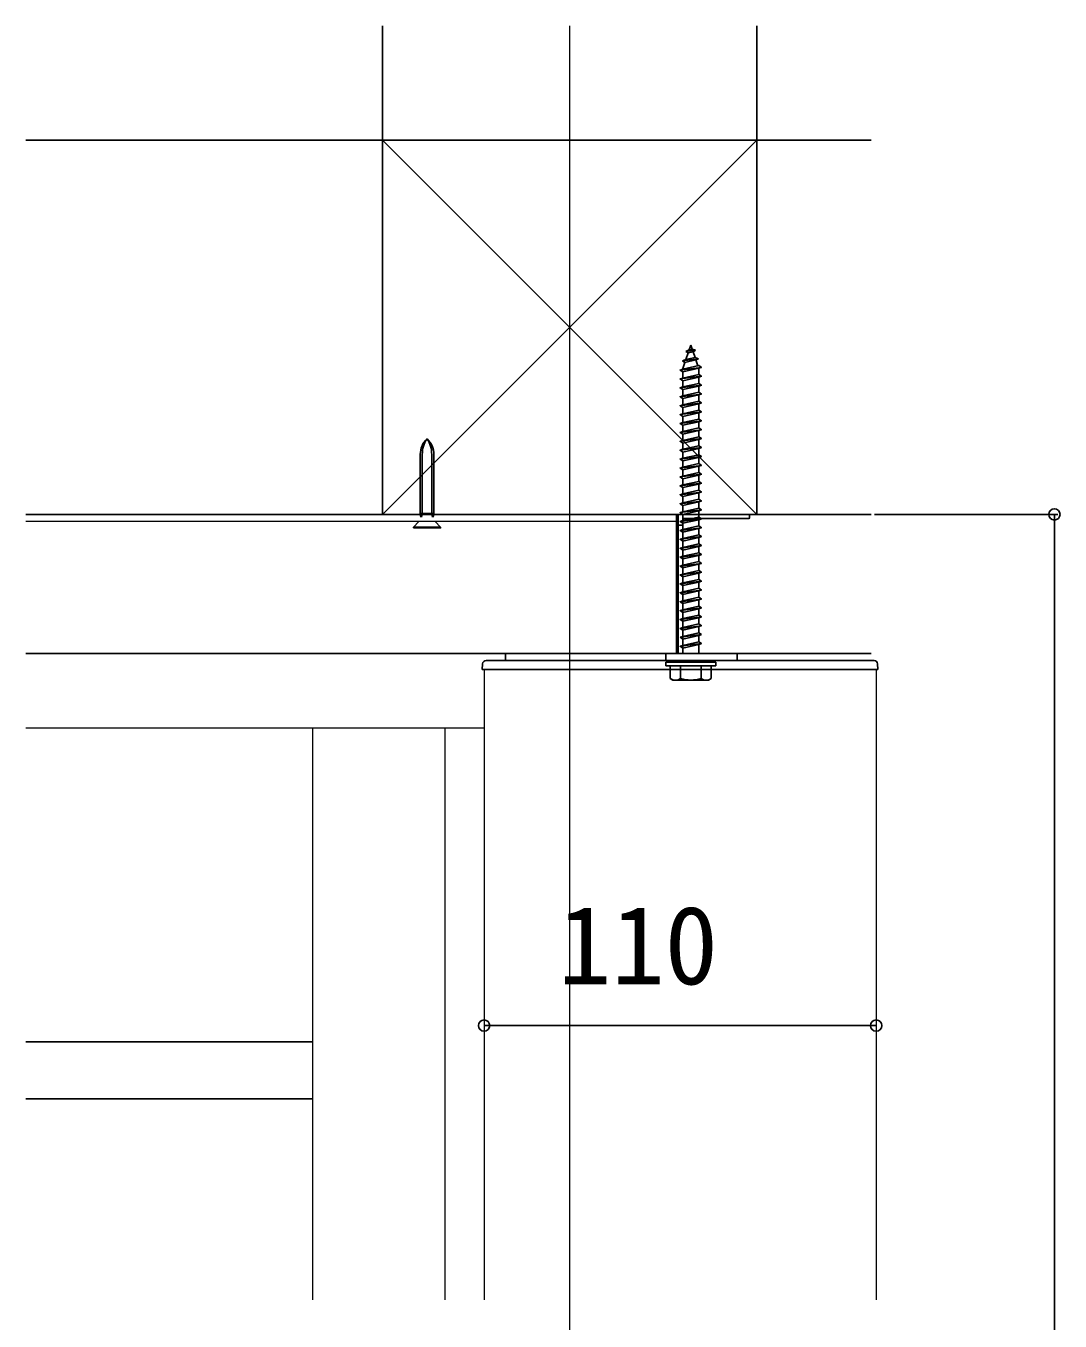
# Model space of a CAD drawing. Units: millimetres, scale not verified. Extents: x -1312 to 1312, y -1957 to 1945.
# Drawn here: x 342.5 to 632.6, y -1192.7 to -829.2 of the extents above; entities that cross this region are included whole.
import ezdxf
from ezdxf.enums import TextEntityAlignment as Align

# ---------------------------------------------------------------- set-up
doc = ezdxf.new("R2010")
doc.units = ezdxf.units.MM
doc.header["$LTSCALE"] = 10
doc.layers.add('0-4_YKK_12', color=2, linetype='Continuous', lineweight=18)
for name, color, linetype in [('0-5_YKK_13', 4, 'Continuous'), ('0-6_YKK_D', 6, 'Continuous'), ('0-8_YSS_K', 3, 'Continuous'), ('0-9_YSS_KE', 3, 'Continuous')]:
    doc.layers.add(name, color=color, linetype=linetype)
doc.styles.add('ＭＳ ゴシック', font='')
doc.styles.get('ＭＳ ゴシック').set_extended_font_data('MS Gothic')

msp = doc.modelspace()

# ---------------------------------------------------------------- linework, layer by layer
at = {"layer": '0-4_YKK_12'}
for p, q in [((495, -829.24), (495, -1743.04)), ((525, -966.3), (342.48, -966.3)), ((525, -966.3), (525, -1005.3)), ((525, -968.3), (342.48, -968.3)), ((471, -1009.8), (471, -1186.69)), ((581, -1009.8), (471, -1009.8)), ((581, -1009.8), (581, -1186.69)), ((471, -1026.3), (342.48, -1026.3)), ((422.89, -1026.3), (422.89, -1186.69)), ((460, -1026.3), (460, -1186.69))]:
    msp.add_line(p, q, dxfattribs=at)
at = {"layer": '0-5_YKK_13'}
for p, q in [((528.53, -920.16), (529, -918.8)), ((529, -918.8), (529.4, -919.96)), ((526.69, -923.22), (531.12, -922.66)), ((526.69, -923.22), (527.6, -922.86)), ((527.32, -923.67), (530.44, -922.98)), ((527.59, -920.6), (528.53, -920.16)), ((527.59, -920.6), (530.3, -920.26)), ((527.59, -920.6), (528.25, -920.97)), ((527.6, -922.86), (528.25, -920.97)), ((527.6, -922.86), (530.2, -922.29)), ((528.25, -920.97), (529.64, -920.66)), ((528.53, -920.16), (529.4, -919.96)), ((530.3, -920.26), (529.4, -919.96)), ((530.3, -920.26), (529.64, -920.66)), ((529.64, -920.66), (530.2, -922.29)), ((531.12, -922.66), (530.2, -922.29)), ((531.12, -922.66), (530.44, -922.98)), ((530.44, -922.98), (531, -924.61)), ((526, -925.8), (532, -925.05)), ((526.69, -923.22), (527.32, -923.67)), ((526.75, -925.34), (527.32, -923.67)), ((526.75, -925.55), (531.25, -924.55)), ((526.75, -925.55), (526.75, -925.34)), ((526.75, -928.05), (526.75, -926.3)), ((531.24, -925.3), (531.25, -925.34)), ((531.25, -925.34), (531.25, -927.05)), ((526, -928.3), (532, -927.55)), ((526, -930.8), (532, -930.05)), ((526.75, -928.05), (531.25, -927.05)), ((526.75, -930.55), (526.75, -928.8)), ((526.75, -930.55), (531.25, -929.55)), ((531.25, -927.8), (531.25, -929.55)), ((531.25, -930.3), (531.25, -932.05)), ((526, -933.3), (532, -932.55)), ((526.75, -933.05), (526.75, -931.3)), ((526.75, -933.05), (531.25, -932.05)), ((526.75, -935.55), (526.75, -933.8)), ((531.25, -932.8), (531.25, -934.55)), ((526, -935.8), (532, -935.05)), ((526, -938.3), (532, -937.55)), ((526.75, -935.55), (531.25, -934.55)), ((526.75, -938.05), (526.75, -936.3)), ((526.75, -938.05), (531.25, -937.05)), ((531.25, -935.3), (531.25, -937.05)), ((526, -940.8), (532, -940.05)), ((526.75, -940.55), (526.75, -938.8)), ((526.75, -940.55), (531.25, -939.55)), ((531.25, -937.8), (531.25, -939.55)), ((531.25, -940.3), (531.25, -942.05)), ((526, -943.3), (532, -942.55)), ((526.75, -943.05), (526.75, -941.3)), ((526.75, -943.05), (531.25, -942.05)), ((526.75, -945.55), (526.75, -943.8)), ((526.75, -945.55), (531.25, -944.55)), ((531.25, -942.8), (531.25, -944.55)), ((526, -945.8), (532, -945.05)), ((526, -948.3), (532, -947.55)), ((526.75, -948.05), (526.75, -946.3)), ((526.75, -948.05), (531.25, -947.05)), ((531.25, -945.3), (531.25, -947.05)), ((531.25, -947.8), (531.25, -949.55)), ((453.1, -949.48), (453.1, -966.06)), ((453.68, -949.48), (453.68, -966.06)), ((456.32, -949.48), (456.32, -966.06)), ((456.9, -949.48), (456.9, -966.06)), ((526, -950.8), (532, -950.05)), ((526.75, -950.55), (526.75, -948.8)), ((526.75, -950.55), (531.25, -949.55)), ((526.75, -953.05), (526.75, -951.3)), ((526.75, -953.05), (531.25, -952.05)), ((531.25, -950.3), (531.25, -952.05)), ((526, -953.3), (532, -952.55)), ((526, -955.8), (532, -955.05)), ((526.75, -955.55), (526.75, -953.8)), ((526.75, -955.55), (531.25, -954.55)), ((531.25, -952.8), (531.25, -954.55)), ((531.25, -955.3), (531.25, -957.05)), ((526, -958.3), (532, -957.55)), ((526.75, -958.05), (526.75, -956.3)), ((526.75, -958.05), (531.25, -957.05)), ((526.75, -960.55), (526.75, -958.8)), ((531.25, -957.8), (531.25, -959.55)), ((526, -960.8), (532, -960.05)), ((526, -963.3), (532, -962.55)), ((526.75, -960.55), (531.25, -959.55)), ((526.75, -963.05), (526.75, -961.3)), ((526.75, -963.05), (531.25, -962.05)), ((531.25, -960.3), (531.25, -962.05)), ((531.25, -962.8), (531.25, -964.55)), ((456.9, -966.06), (453.1, -966.06)), ((453.29, -967.1), (453.1, -966.06)), ((453.68, -966.06), (453.42, -967.1)), ((456.32, -966.06), (456.58, -967.1)), ((456.71, -967.1), (456.9, -966.06)), ((525.5, -966.3), (525.5, -1005.3)), ((525.5, -1005.3), (525.5, -966.6)), ((525.8, -966.3), (545.2, -966.3)), ((526, -965.8), (532, -965.05)), ((526.75, -965.55), (526.75, -963.8)), ((526.75, -965.55), (531.25, -964.55)), ((526.75, -968.05), (526.75, -966.3)), ((531.25, -965.3), (531.25, -967.05)), ((545.5, -966.6), (545.5, -967.2)), ((452.75, -968.3), (451.2, -969.85)), ((451.2, -970.1), (451.2, -969.85)), ((458.8, -969.85), (451.2, -969.85)), ((457.25, -968.3), (458.8, -969.85)), ((525.5, -969.3), (525, -969.3)), ((526.8, -969.3), (525.5, -969.3)), ((526, -968.3), (532, -967.55)), ((526, -970.8), (532, -970.05)), ((526.75, -968.05), (531.25, -967.05)), ((526.75, -970.55), (526.75, -968.8)), ((526.75, -970.55), (531.25, -969.55)), ((526.8, -967.8), (526.8, -1005.3)), ((545.2, -967.5), (527.1, -967.5)), ((531.25, -967.8), (531.25, -969.55)), ((531.25, -970.3), (531.25, -972.05)), ((526, -973.3), (532, -972.55)), ((526.75, -973.05), (526.75, -971.3)), ((526.75, -973.05), (531.25, -972.05)), ((526.75, -975.55), (526.75, -973.8)), ((531.25, -972.8), (531.25, -974.55)), ((526, -975.8), (532, -975.05)), ((526, -978.3), (532, -977.55)), ((526.75, -975.55), (531.25, -974.55)), ((526.75, -978.05), (526.75, -976.3)), ((526.75, -978.05), (531.25, -977.05)), ((531.25, -975.3), (531.25, -977.05)), ((526, -980.8), (532, -980.05)), ((526.75, -980.55), (526.75, -978.8)), ((526.75, -980.55), (531.25, -979.55)), ((531.25, -977.8), (531.25, -979.55)), ((531.25, -980.3), (531.25, -982.05)), ((526, -983.3), (532, -982.55)), ((526.75, -983.05), (526.75, -981.3)), ((526.75, -983.05), (531.25, -982.05)), ((526.75, -985.55), (526.75, -983.8)), ((526.75, -985.55), (531.25, -984.55)), ((531.25, -982.8), (531.25, -984.55)), ((526, -985.8), (532, -985.05)), ((526, -988.3), (532, -987.55)), ((526.75, -988.05), (526.75, -986.3)), ((526.75, -988.05), (531.25, -987.05)), ((531.25, -985.3), (531.25, -987.05)), ((531.25, -987.8), (531.25, -989.55)), ((526, -990.8), (532, -990.05)), ((526.75, -990.55), (526.75, -988.8)), ((526.75, -990.55), (531.25, -989.55)), ((526.75, -993.05), (526.75, -991.3)), ((526.75, -993.05), (531.25, -992.05)), ((531.25, -990.3), (531.25, -992.05)), ((526, -993.3), (532, -992.55)), ((526, -995.8), (532, -995.05)), ((526.75, -995.55), (526.75, -993.8)), ((526.75, -995.55), (531.25, -994.55)), ((531.25, -992.8), (531.25, -994.55)), ((531.25, -995.3), (531.25, -997.05)), ((526, -998.3), (532, -997.55)), ((526.75, -998.05), (526.75, -996.3)), ((526.75, -998.05), (531.25, -997.05)), ((526.75, -1000.55), (526.75, -998.8)), ((531.25, -997.8), (531.25, -999.55)), ((526, -1000.8), (532, -1000.05)), ((526, -1000.8), (526.75, -1000.55)), ((526.75, -1001.3), (526, -1000.8)), ((526, -1003.3), (532, -1002.55)), ((526.75, -1000.55), (531.25, -999.55)), ((526.75, -1001.3), (531.25, -1000.3)), ((526.75, -1003.05), (526.75, -1001.3)), ((526.75, -1003.05), (531.25, -1002.05)), ((532, -1000.05), (531.25, -999.55)), ((531.25, -1000.3), (532, -1000.05)), ((531.25, -1000.3), (531.25, -1002.05)), ((531.25, -1002.8), (531.25, -1005.3)), ((477, -1005.3), (542, -1005.3)), ((477, -1005.3), (477, -1007.3)), ((522, -1005.3), (522, -1007.3)), ((526.75, -1005.3), (526.75, -1003.8)), ((542, -1005.3), (542, -1007.3)), ((470.6, -1008.24), (470.5, -1009.8)), ((472.73, -1009.8), (470.5, -1009.8)), ((472.85, -1007.3), (471.59, -1007.3)), ((578.99, -1009.8), (472.73, -1009.8)), ((522, -1007.8), (536, -1007.8)), ((522, -1008.8), (522, -1007.8)), ((522, -1008.8), (536, -1008.8)), ((523.25, -1008.8), (523.25, -1012.37)), ((523.25, -1008.8), (534.75, -1008.8)), ((526.11, -1008.8), (526.11, -1012.36)), ((531.89, -1008.8), (531.89, -1012.36)), ((534.75, -1012.37), (534.75, -1008.8)), ((536, -1008.8), (536, -1007.8)), ((581.5, -1009.8), (578.99, -1009.8)), ((581.4, -1008.24), (581.5, -1009.8)), ((524, -1012.8), (523.25, -1012.37)), ((534, -1012.8), (524, -1012.8)), ((534, -1012.8), (534.75, -1012.37)), ((422.89, -1114.3), (342.48, -1114.3)), ((422.89, -1130.3), (342.48, -1130.3))]:
    msp.add_line(p, q, dxfattribs=at)
for points in [[(526.75, -926.3), (526, -925.8), (526.75, -925.55)], [(526.75, -926.3), (531.25, -925.3), (532, -925.05), (531.25, -924.55)], [(526.75, -928.8), (526, -928.3), (526.75, -928.05)], [(526.75, -928.8), (531.25, -927.8), (532, -927.55), (531.25, -927.05)], [(526.75, -931.3), (531.25, -930.3), (532, -930.05), (531.25, -929.55)], [(526.75, -931.3), (526, -930.8), (526.75, -930.55)], [(526.75, -933.8), (526, -933.3), (526.75, -933.05)], [(526.75, -933.8), (531.25, -932.8), (532, -932.55), (531.25, -932.05)], [(526.75, -936.3), (526, -935.8), (526.75, -935.55)], [(526.75, -936.3), (531.25, -935.3), (532, -935.05), (531.25, -934.55)], [(526.75, -938.8), (531.25, -937.8), (532, -937.55), (531.25, -937.05)], [(526.75, -938.8), (526, -938.3), (526.75, -938.05)], [(526.75, -941.3), (526, -940.8), (526.75, -940.55)], [(526.75, -941.3), (531.25, -940.3), (532, -940.05), (531.25, -939.55)], [(526.75, -943.8), (526, -943.3), (526.75, -943.05)], [(526.75, -943.8), (531.25, -942.8), (532, -942.55), (531.25, -942.05)], [(526.75, -946.3), (531.25, -945.3), (532, -945.05), (531.25, -944.55)], [(526.75, -946.3), (526, -945.8), (526.75, -945.55)], [(526.75, -948.8), (526, -948.3), (526.75, -948.05)], [(526.75, -948.8), (531.25, -947.8), (532, -947.55), (531.25, -947.05)], [(526.75, -951.3), (526, -950.8), (526.75, -950.55)], [(526.75, -951.3), (531.25, -950.3), (532, -950.05), (531.25, -949.55)], [(526.75, -953.8), (531.25, -952.8), (532, -952.55), (531.25, -952.05)], [(526.75, -953.8), (526, -953.3), (526.75, -953.05)], [(526.75, -956.3), (526, -955.8), (526.75, -955.55)], [(526.75, -956.3), (531.25, -955.3), (532, -955.05), (531.25, -954.55)], [(526.75, -958.8), (526, -958.3), (526.75, -958.05)], [(526.75, -958.8), (531.25, -957.8), (532, -957.55), (531.25, -957.05)], [(526.75, -961.3), (526, -960.8), (526.75, -960.55)], [(526.75, -963.8), (526, -963.3), (526.75, -963.05)], [(526.75, -961.3), (531.25, -960.3), (532, -960.05), (531.25, -959.55)], [(526.75, -963.8), (531.25, -962.8), (532, -962.55), (531.25, -962.05)], [(525, -1005.3), (525, -966.3), (525.5, -966.3)], [(526.75, -966.3), (526, -965.8), (526.75, -965.55)], [(526.75, -966.3), (531.25, -965.3), (532, -965.05), (531.25, -964.55)], [(458.8, -969.85), (458.8, -970.1), (451.2, -970.1)], [(526.75, -968.8), (526, -968.3), (526.75, -968.05)], [(526.75, -968.8), (531.25, -967.8), (532, -967.55), (531.25, -967.05)], [(526.75, -971.3), (531.25, -970.3), (532, -970.05), (531.25, -969.55)], [(526.75, -971.3), (526, -970.8), (526.75, -970.55)], [(526.75, -973.8), (526, -973.3), (526.75, -973.05)], [(526.75, -973.8), (531.25, -972.8), (532, -972.55), (531.25, -972.05)], [(526.75, -976.3), (526, -975.8), (526.75, -975.55)], [(526.75, -976.3), (531.25, -975.3), (532, -975.05), (531.25, -974.55)], [(526.75, -978.8), (531.25, -977.8), (532, -977.55), (531.25, -977.05)], [(526.75, -978.8), (526, -978.3), (526.75, -978.05)], [(526.75, -981.3), (526, -980.8), (526.75, -980.55)], [(526.75, -981.3), (531.25, -980.3), (532, -980.05), (531.25, -979.55)], [(526.75, -983.8), (526, -983.3), (526.75, -983.05)], [(526.75, -983.8), (531.25, -982.8), (532, -982.55), (531.25, -982.05)], [(526.75, -986.3), (531.25, -985.3), (532, -985.05), (531.25, -984.55)], [(526.75, -986.3), (526, -985.8), (526.75, -985.55)], [(526.75, -988.8), (526, -988.3), (526.75, -988.05)], [(526.75, -988.8), (531.25, -987.8), (532, -987.55), (531.25, -987.05)], [(526.75, -991.3), (526, -990.8), (526.75, -990.55)], [(526.75, -991.3), (531.25, -990.3), (532, -990.05), (531.25, -989.55)], [(526.75, -993.8), (531.25, -992.8), (532, -992.55), (531.25, -992.05)], [(526.75, -993.8), (526, -993.3), (526.75, -993.05)], [(526.75, -996.3), (526, -995.8), (526.75, -995.55)], [(526.75, -996.3), (531.25, -995.3), (532, -995.05), (531.25, -994.55)], [(526.75, -998.8), (526, -998.3), (526.75, -998.05)], [(526.75, -998.8), (531.25, -997.8), (532, -997.55), (531.25, -997.05)], [(526.75, -1003.8), (531.25, -1002.8), (532, -1002.55), (531.25, -1002.05)], [(526.75, -1003.8), (526, -1003.3), (526.75, -1003.05)], [(580.41, -1007.3), (579, -1007.3), (472.85, -1007.3)]]:
    msp.add_lwpolyline(points, dxfattribs=at)
for centre, radius, start, end in [((459.1, -949.48), 6, 133.1047, 180), ((461.58, -949.48), 7.9, 146.3423, 180), ((450.9, -949.48), 6, 0, 46.8953), ((448.42, -949.48), 7.9, 0, 33.6577), ((525.8, -966.6), 0.3, 90, 180), ((545.2, -966.6), 0.3, 0, 90), ((527.1, -967.8), 0.3, 90, 180), ((545.2, -967.2), 0.3, 270, 360), ((471.59, -1008.3), 1, 90, 176.5), ((580.41, -1008.3), 1, 3.5, 90), ((524.67, -1010.25), 2.56, 236.2518, 304.3843), ((529, -1003.25), 9.55, 252.412, 287.5879), ((533.33, -1010.25), 2.56, 235.6157, 303.7482)]:
    msp.add_arc(centre, radius, start, end, dxfattribs=at)
at = {"layer": '0-6_YKK_D'}
for p, q in [((580.56, -966.3), (632, -966.3)), ((631, -966.3), (631, -1732.3)), ((581, -1109.75), (471, -1109.75))]:
    msp.add_line(p, q, dxfattribs=at)
for centre in [(631, -966.3), (471, -1109.75), (581, -1109.75)]:
    msp.add_circle(centre, 1.59, dxfattribs=at)
at = {"layer": '0-8_YSS_K'}
for p, q in [((442.5, -861.3), (442.5, -829.24)), ((547.5, -861.3), (547.5, -829.24)), ((342.48, -861.3), (442.5, -861.3)), ((442.5, -966.3), (442.5, -861.3)), ((442.5, -861.3), (547.5, -966.3)), ((547.5, -861.3), (442.5, -966.3)), ((547.5, -861.3), (579.56, -861.3)), ((342.48, -966.3), (442.5, -966.3)), ((547.5, -966.3), (579.56, -966.3)), ((342.48, -1005.3), (579.56, -1005.3))]:
    msp.add_line(p, q, dxfattribs=at)
at = {"layer": '0-9_YSS_KE'}
msp.add_lwpolyline([(442.5, -861.3), (442.5, -966.3), (547.5, -966.3), (547.5, -861.3)], close=True, dxfattribs=at)

# ---------------------------------------------------------------- texts
at = {"layer": '0-6_YKK_D', "style": 'ＭＳ ゴシック'}
msp.add_text('110', height=21.99, dxfattribs=at).set_placement((491.74, -1104.75), align=Align.BOTTOM_LEFT)

doc.saveas('drawing.dxf')
